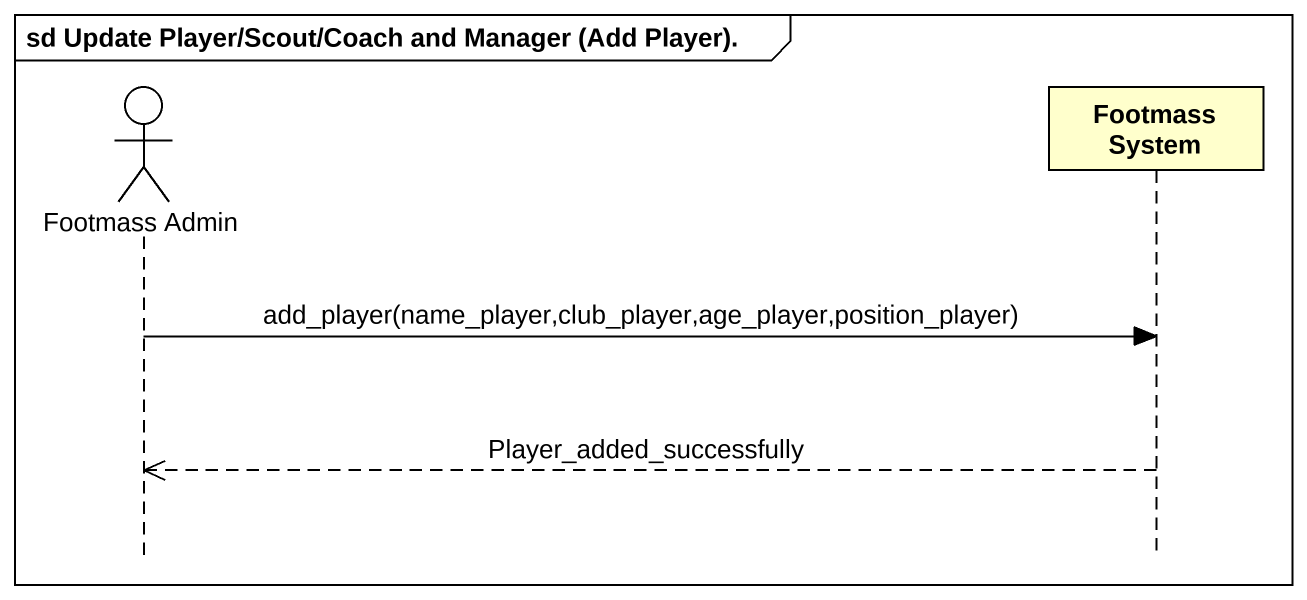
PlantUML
@startuml
mainframe sd Update Player/Scout/Coach and Manager (Add Player).
hide footbox
actor "Footmass Admin" as Footmass_Admin
participant "Footmass System" as Footmass_System

Footmass_Admin -> Footmass_System : add_player(name_player,club_player,age_player,position_player)
Footmass_System -->> Footmass_Admin : Player_added_successfully
@enduml
